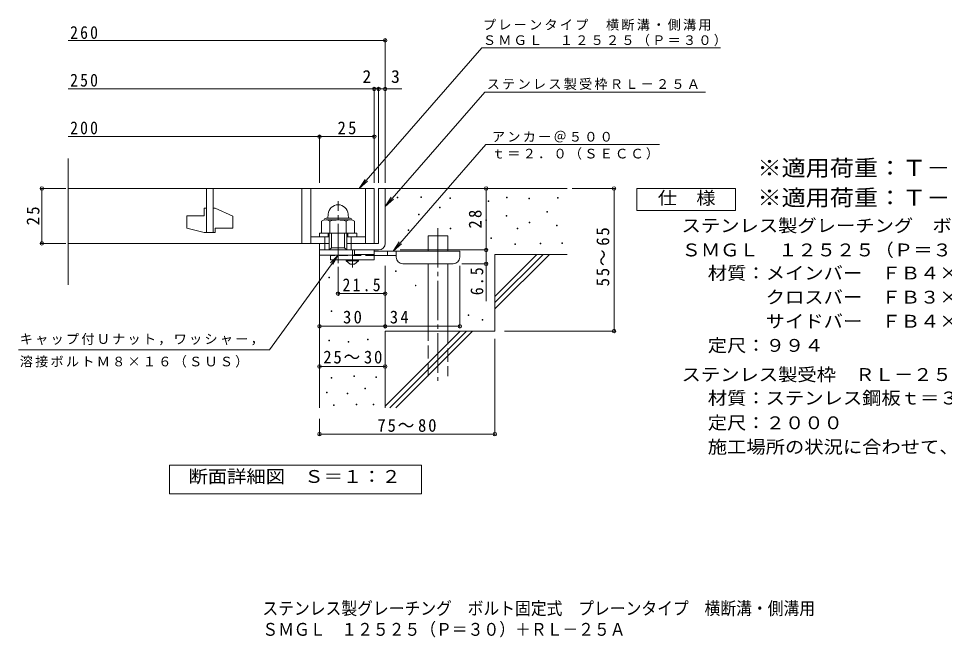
# Model space of a CAD drawing. Units: millimetres on the paper, enlarged 10 times, with parts at other scales. Extents: x -1414 to 1801, y -1374 to 1199.
# Drawn here: x -1414 to 697, y -1374 to 38 of the extents above; entities that cross this region are included whole.
import ezdxf
from ezdxf.enums import TextEntityAlignment as Align

# ---------------------------------------------------------------- set-up
doc = ezdxf.new("R2010")
doc.units = ezdxf.units.MM
doc.header["$LTSCALE"] = 10
doc.header["$PDMODE"] = 32
doc.header["$PDSIZE"] = 8
for name, pattern in [('CHAIN1', [8, 5, -1, 1, -1]), ('CHAIN2', [12, 9, -1, 1, -1]), ('DASHED2', [3, 2, -1]), ('DASHED3', [4, 3, -1])]:
    doc.linetypes.add(name, pattern=pattern)
for name, color, linetype, lineweight in [('D-0', 7, 'Continuous', 9), ('D-1', 2, 'Continuous', 9), ('D-2', 3, 'Continuous', 9), ('D-4', 7, 'Continuous', 9), ('D-5', 2, 'Continuous', 9), ('D-6', 6, 'Continuous', 9), ('D-9', 4, 'Continuous', 9)]:
    doc.layers.add(name, color=color, linetype=linetype, lineweight=lineweight)
doc.layers.add('F-5_F-5ﾚｲﾔ', color=2, linetype='Continuous')
doc.styles.add('ＭＳ ゴシック', font='')
doc.styles.get('ＭＳ ゴシック').set_extended_font_data('MS Gothic')

msp = doc.modelspace()

# ---------------------------------------------------------------- linework, layer by layer
at = {"layer": 'D-0'}
for points in [[(-550.47, -370.81), (-550.47, -369.31), (-548.97, -369.31), (-548.97, -370.81)], [(-496.33, -370.14), (-496.33, -368.64), (-494.83, -368.64), (-494.83, -370.14)], [(-430.01, -372.84), (-430.01, -371.34), (-428.51, -371.34), (-428.51, -372.84)], [(-342.71, -379.61), (-342.71, -378.11), (-341.21, -378.11), (-341.21, -379.61)], [(-300.75, -370.81), (-300.75, -369.31), (-299.25, -369.31), (-299.25, -370.81)], [(-250, -373.52), (-250, -372.02), (-248.5, -372.02), (-248.5, -373.52)], [(-185.03, -371.49), (-185.03, -369.99), (-183.53, -369.99), (-183.53, -371.49)], [(-453.7, -393.82), (-453.7, -392.32), (-452.2, -392.32), (-452.2, -393.82)], [(-501.75, -409.39), (-501.75, -407.89), (-500.25, -407.89), (-500.25, -409.39)], [(-348.12, -422.92), (-348.12, -421.42), (-346.62, -421.42), (-346.62, -422.92)], [(-302.1, -412.77), (-302.1, -411.27), (-300.6, -411.27), (-300.6, -412.77)], [(-209.39, -403.97), (-209.39, -402.47), (-207.89, -402.47), (-207.89, -403.97)], [(-429.33, -441.87), (-429.33, -440.37), (-427.83, -440.37), (-427.83, -441.87)], [(-277.07, -441.87), (-277.07, -440.37), (-275.56, -440.37), (-275.56, -441.87)], [(-249.32, -427.66), (-249.32, -426.16), (-247.82, -426.16), (-247.82, -427.66)], [(-187.06, -435.1), (-187.06, -433.6), (-185.56, -433.6), (-185.56, -435.1)], [(-525.43, -445.26), (-525.43, -443.76), (-523.93, -443.76), (-523.93, -445.26)], [(-336.62, -463.53), (-336.62, -462.03), (-335.12, -462.03), (-335.12, -463.53)], [(-281.8, -477.06), (-281.8, -475.56), (-280.3, -475.56), (-280.3, -477.06)], [(-224.28, -475.71), (-224.28, -474.21), (-222.78, -474.21), (-222.78, -475.71)], [(-174.88, -475.03), (-174.88, -473.53), (-173.38, -473.53), (-173.38, -475.03)], [(-553.83, -538.98), (-553.83, -537.48), (-552.33, -537.48), (-552.33, -538.98)], [(-706.52, -553.2), (-706.52, -551.7), (-705.02, -551.7), (-705.02, -553.2)], [(-508.97, -571.42), (-508.97, -569.92), (-507.47, -569.92), (-507.47, -571.42)], [(-700.85, -630.09), (-700.85, -628.59), (-699.35, -628.59), (-699.35, -630.09)], [(-388.78, -639.56), (-388.78, -638.06), (-387.28, -638.06), (-387.28, -639.56)], [(-356.92, -650.31), (-356.92, -648.81), (-355.42, -648.81), (-355.42, -650.31)], [(-706.33, -697.01), (-706.33, -695.51), (-704.83, -695.51), (-704.83, -697.01)], [(-618.02, -694.72), (-618.02, -693.22), (-616.52, -693.22), (-616.52, -694.72)], [(-662.18, -700.05), (-662.18, -698.55), (-660.68, -698.55), (-660.68, -700.05)], [(-701, -782.28), (-701, -780.78), (-699.5, -780.78), (-699.5, -782.28)], [(-649.23, -778.47), (-649.23, -776.97), (-647.73, -776.97), (-647.73, -778.47)], [(-599.37, -780.37), (-599.37, -778.87), (-597.87, -778.87), (-597.87, -780.37)], [(-711.66, -815.77), (-711.66, -814.27), (-710.16, -814.27), (-710.16, -815.77)], [(-664.46, -818.06), (-664.46, -816.56), (-662.96, -816.56), (-662.96, -818.06)], [(-624.11, -806.26), (-624.11, -804.76), (-622.61, -804.76), (-622.61, -806.26)], [(-695.29, -844.33), (-695.29, -842.83), (-693.79, -842.83), (-693.79, -844.33)], [(-643.52, -842.8), (-643.52, -841.3), (-642.02, -841.3), (-642.02, -842.8)], [(-605.46, -842.8), (-605.46, -841.3), (-603.96, -841.3), (-603.96, -842.8)]]:
    msp.add_lwpolyline(points, close=True, dxfattribs=at)
at = {"layer": 'D-1'}
for p, q in [((-592.6, -349.86), (-592.6, -474.86)), ((-577.6, -349.86), (-592.6, -349.86)), ((-577.6, -474.86), (-577.6, -349.86)), ((-592.6, -474.86), (-665.1, -474.86)), ((-727.6, -489.87), (-592.6, -489.87))]:
    msp.add_line(p, q, dxfattribs=at)
at = {"layer": 'D-1', "linetype": 'CHAIN2'}
msp.add_line((-685.1, -520.27), (-685.1, -378.23), dxfattribs=at)
at = {"layer": 'D-1'}
msp.add_arc((-592.6, -474.86), 15, 270, 0, dxfattribs=at)
at = {"layer": 'D-2'}
for p, q in [((-1300.27, -569.4), (-1300.27, -281.17)), ((-602.6, -349.86), (-1300.27, -349.86)), ((-985.1, -349.86), (-985.1, -449.86)), ((-970.1, -449.86), (-970.1, -349.86)), ((-767.6, -349.86), (-767.6, -474.86)), ((-747.6, -349.86), (-747.6, -474.86)), ((-622.6, -349.86), (-622.6, -474.86)), ((-602.6, -349.86), (-602.6, -474.86)), ((-990.1, -394.87), (-985.1, -394.87)), ((-990.1, -394.87), (-990.1, -412.37)), ((-970.1, -394.87), (-965.1, -394.87)), ((-925.1, -412.56), (-965.1, -394.87)), ((-1030.1, -412.37), (-1030.1, -440.12)), ((-1030.1, -412.37), (-990.1, -412.37)), ((-925.1, -412.56), (-925.1, -439.86)), ((-990.1, -449.86), (-1030.1, -440.12)), ((-965.1, -439.86), (-965.1, -449.86)), ((-965.1, -439.86), (-925.1, -439.86)), ((-990.1, -449.86), (-965.1, -449.86)), ((-747.6, -459.86), (-705.1, -459.86)), ((-665.1, -459.86), (-622.6, -459.86)), ((-705.1, -474.86), (-1300.27, -474.86))]:
    msp.add_line(p, q, dxfattribs=at)
at = {"layer": 'D-4'}
for p, q in [((-1300.26, -12), (-577.6, -12)), ((-577.6, -336.91), (-577.6, -9)), ((-1300.26, -122.69), (-602.6, -122.69)), ((-602.6, -336.91), (-602.6, -119.69)), ((-602.6, -122.69), (-597.59, -122.69)), ((-597.59, -122.69), (-539.93, -122.69)), ((-592.6, -336.91), (-592.6, -119.69)), ((-1300.26, -231.45), (-727.6, -231.45)), ((-727.6, -336.91), (-727.6, -228.44)), ((-727.6, -231.45), (-602.6, -231.45)), ((-1305.61, -349.86), (-1363.67, -349.86)), ((-1360.67, -474.86), (-1360.67, -349.86)), ((-347.63, -489.86), (-347.63, -349.86)), ((-151.57, -349.86), (-52.91, -349.86)), ((-55.91, -674.86), (-55.91, -349.86)), ((-1305.61, -474.86), (-1363.67, -474.86)), ((-543.59, -489.86), (-344.63, -489.86)), ((-347.63, -489.86), (-347.63, -606.61)), ((-577.59, -666.85), (-577.59, -526.36)), ((-407.59, -666.85), (-407.59, -526.36)), ((-344.63, -521.36), (-402.59, -521.36)), ((-685.1, -527.98), (-685.1, -592.42)), ((-685.1, -589.42), (-577.6, -589.42)), ((-305.36, -674.86), (-52.91, -674.86)), ((-327.59, -692.36), (-327.59, -912.95)), ((-727.6, -755.48), (-577.6, -755.48)), ((-727.6, -874.86), (-727.6, -912.95)), ((-727.6, -909.95), (-327.59, -909.95))]:
    msp.add_line(p, q, dxfattribs=at)
msp.add_lwpolyline([(-727.59, -663.85), (-577.59, -663.85), (-407.59, -663.85)], dxfattribs=at)
for p in [(-577.6, -12), (-602.6, -122.69), (-592.6, -122.69), (-577.6, -122.69), (-727.6, -231.45), (-602.6, -231.45), (-1360.67, -349.86), (-347.63, -349.86), (-55.91, -349.86), (-1360.67, -474.86), (-347.63, -489.86), (-347.63, -521.36), (-685.1, -589.42), (-577.6, -589.42), (-727.59, -663.85), (-577.59, -663.85), (-407.59, -663.85), (-55.91, -674.86), (-727.6, -755.48), (-577.6, -755.48), (-727.6, -909.95), (-327.59, -909.95)]:
    msp.add_point(p, dxfattribs=at)
at = {"layer": 'D-5', "color": 7}
for p, q in [((-357.39, -28.8), (-636.83, -349.86)), ((-357.39, -28.8), (187.01, -28.8)), ((-350.56, -129.66), (-577.6, -390.51)), ((-350.56, -129.66), (152.48, -129.66)), ((-347.99, -249.37), (-559.48, -492.36)), ((-347.99, -249.37), (47.42, -249.37)), ((-636.83, -349.86), (-623.02, -329.03)), ((-636.83, -349.86), (-618.1, -333.31)), ((-577.6, -390.51), (-563.79, -369.67)), ((-577.6, -390.51), (-558.86, -373.95)), ((-559.48, -492.36), (-545.67, -471.53)), ((-559.48, -492.36), (-540.74, -475.81)), ((-685.1, -501.36), (-702.29, -519.52)), ((-841.84, -717.53), (-1413.71, -717.53))]:
    msp.add_line(p, q, dxfattribs=at)
at = {"layer": 'D-5'}
for p, q in [((-712.6, -417.43), (-657.6, -417.43)), ((-712.24, -421.36), (-657.67, -421.36)), ((-708.01, -407.86), (-708.85, -417.43)), ((-662.18, -407.86), (-661.35, -417.43)), ((-722.62, -424.27), (-722.62, -451.87)), ((-703.86, -424.27), (-703.86, -451.87)), ((-666.33, -424.27), (-666.33, -451.87)), ((-647.57, -424.27), (-647.57, -451.87)), ((-727.6, -451.87), (-642.6, -451.87)), ((-727.6, -459.86), (-727.6, -451.87)), ((-715.1, -489.87), (-715.1, -459.86)), ((-707.6, -459.86), (-707.6, -451.87)), ((-705.1, -489.87), (-705.1, -451.87)), ((-700.1, -484.87), (-700.1, -451.87)), ((-670.1, -484.87), (-670.1, -451.87)), ((-665.1, -489.87), (-665.1, -451.87)), ((-662.6, -459.86), (-662.6, -451.87)), ((-655.1, -489.87), (-655.1, -459.86)), ((-642.6, -459.86), (-642.6, -451.87)), ((-727.6, -501.37), (-727.6, -474.86)), ((-705.1, -489.87), (-700.1, -484.87)), ((-647.6, -501.37), (-727.6, -501.37)), ((-647.6, -501.37), (-647.6, -489.87))]:
    msp.add_line(p, q, dxfattribs=at)
at = {"layer": 'D-5', "color": 7}
for points in [[(-4.03, -399.86), (-4.03, -349.86), (220.97, -349.86), (220.97, -399.86)], [(-1069.59, -1045.81), (-1069.59, -980.81), (-494.59, -980.81), (-494.59, -1045.81)], [(-1069.59, -1045.81), (-1069.59, -980.81), (-494.59, -980.81), (-494.59, -1045.81)]]:
    msp.add_lwpolyline(points, close=True, dxfattribs=at)
at = {"layer": 'D-5'}
msp.add_lwpolyline([(-700.1, -484.87), (-670.1, -484.87), (-665.1, -489.87)], dxfattribs=at)
at = {"layer": 'D-5', "color": 7}
msp.add_lwpolyline([(-841.84, -717.53), (-685.1, -501.36), (-697, -523.35)], dxfattribs=at)
at = {"layer": 'D-5'}
for centre, radius, start, end in [((-685.1, -409.87), 23, 4.99997, 175.00003), ((-713.24, -437.81), 16.47, 55.27946, 124.72072), ((-712.6, -421.93), 4.5, 90, 178.19131), ((-685.1, -483.46), 62.1, 72.41234, 107.58789), ((-656.95, -437.89), 16.54, 55.44186, 124.55795), ((-657.6, -421.93), 4.5, 1.80869, 90)]:
    msp.add_arc(centre, radius, start, end, dxfattribs=at)
at = {"layer": 'D-6'}
for p, q in [((-577.6, -349.86), (-162.6, -349.86)), ((-480.09, -492.36), (-480.09, -457.36)), ((-480.09, -457.36), (-435.09, -457.36)), ((-435.09, -492.36), (-435.09, -457.36)), ((-727.6, -489.86), (-727.6, -849.86)), ((-327.6, -595.87), (-231.59, -499.86)), ((-327.6, -499.86), (-162.6, -499.86)), ((-327.6, -610.02), (-217.45, -499.86)), ((-327.6, -499.86), (-327.6, -674.86)), ((-327.6, -624.16), (-203.3, -499.86)), ((-480.09, -674.86), (-480.09, -521.36)), ((-435.09, -674.86), (-435.09, -521.36)), ((-577.6, -674.86), (-577.6, -849.86)), ((-577.6, -674.86), (-327.6, -674.86)), ((-577.6, -845.87), (-406.59, -674.86)), ((-567.45, -849.86), (-392.45, -674.86)), ((-553.31, -849.86), (-378.31, -674.86))]:
    msp.add_line(p, q, dxfattribs=at)
at = {"layer": 'D-6', "linetype": 'CHAIN2'}
msp.add_line((-457.59, -439.9), (-457.59, -788.2), dxfattribs=at)
at = {"layer": 'D-6', "linetype": 'DASHED3'}
for p, q in [((-480.09, -777.36), (-480.09, -674.86)), ((-435.09, -674.86), (-435.09, -777.36))]:
    msp.add_line(p, q, dxfattribs=at)
at = {"layer": 'D-9', "color": 3}
for p, q in [((-602.59, -489.87), (-702.59, -489.87)), ((-702.59, -501.37), (-702.59, -512.36)), ((-602.59, -499.87), (-647.6, -499.87)), ((-602.59, -489.87), (-602.59, -512.36)), ((-602.59, -512.36), (-702.59, -512.36))]:
    msp.add_line(p, q, dxfattribs=at)
at = {"layer": 'D-9', "color": 3, "linetype": 'DASHED2'}
msp.add_line((-602.59, -502.36), (-702.59, -502.36), dxfattribs=at)
at = {"layer": 'D-9', "linetype": 'CHAIN1'}
msp.add_line((-652.59, -530.1), (-652.59, -489.87), dxfattribs=at)
at = {"layer": 'D-9'}
for p, q in [((-407.59, -492.36), (-602.59, -492.36)), ((-552.56, -502.36), (-602.59, -502.36)), ((-572.59, -502.36), (-572.59, -492.36)), ((-552.59, -506.36), (-552.59, -492.36)), ((-407.59, -506.36), (-407.59, -492.36)), ((-537.59, -521.36), (-422.59, -521.36))]:
    msp.add_line(p, q, dxfattribs=at)
at = {"layer": 'D-9', "color": 2}
for p, q in [((-666.34, -514.86), (-666.34, -512.36)), ((-666.34, -514.86), (-657.59, -522.36)), ((-666.34, -514.86), (-638.84, -514.86)), ((-657.59, -522.36), (-647.59, -522.36)), ((-647.59, -522.36), (-638.84, -514.86)), ((-638.84, -514.86), (-638.84, -512.36))]:
    msp.add_line(p, q, dxfattribs=at)
at = {"layer": 'D-9'}
for centre, start, end in [((-537.59, -506.36), 180, 270), ((-422.59, -506.36), 270, 0)]:
    msp.add_arc(centre, 15, start, end, dxfattribs=at)

# ---------------------------------------------------------------- texts
at = {"layer": 'D-4', "color": 2, "style": 'ＭＳ ゴシック'}
for s, p in [('2', (-629.44, -117.69)), ('3', (-564.29, -117.69))]:
    msp.add_text(s, height=29.33, dxfattribs=at).set_placement(p, align=Align.BOTTOM_LEFT)
at = {"layer": 'D-4', "color": 2, "char_height": 29.33, "attachment_point": 7, "style": 'ＭＳ ゴシック'}
for s, insert in [('\\T1.27;\\W0.9;260', (-1296.1, -8.94)), ('\\T1.27;\\W0.9;250', (-1296.1, -117.69)), ('\\T1.27;\\W0.9;200', (-1296.1, -226.45)), ('\\T1.27;\\W0.95;25', (-686.35, -226.45)), ('\\T1.28;\\W0.9;21.5', (-675.1, -584.42)), ('\\T1.27;\\W0.95;30', (-673.84, -657.85)), ('\\T1.27;\\W0.95;34', (-567.22, -657.85)), ('\\T1.22;\\W0.95;25～30', (-718.85, -749.13)), ('\\T1.22;\\W0.95;75～80', (-595.46, -904.95))]:
    msp.add_mtext(s, dxfattribs=dict(at, insert=insert))
at = {"layer": 'D-4', "color": 2, "char_height": 29.33, "attachment_point": 7, "rotation": 90, "style": 'ＭＳ ゴシック'}
for s, insert in [('\\T1.27;\\W0.95;25', (-1365.67, -433.61)), ('\\T1.27;\\W0.95;28', (-357.63, -441.11)), ('\\T1.22;\\W0.95;55～65', (-66.44, -572.87)), ('\\T1.27;\\W0.9;6.5', (-353.63, -593.06))]:
    msp.add_mtext(s, dxfattribs=dict(at, insert=insert))
at = {"layer": 'D-5', "color": 3, "style": 'ＭＳ ゴシック', "width": 1.1}
for s, p in [('※適用荷重：Ｔ－２（横断溝用）', (270.97, -332.08)), ('※適用荷重：Ｔ－６（側溝用）', (270.97, -399.86))]:
    msp.add_text(s, height=36.66, dxfattribs=at).set_placement(p, align=Align.BOTTOM_LEFT)
at = {"layer": 'D-5', "style": 'ＭＳ ゴシック', "width": 1.1}
for s, p in [('仕\u3000様', (43.47, -394.86)), ('ステンレス製グレーチング\u3000ボルト固定式\u3000プレーンタイプ\u3000横断溝・側溝用', (98.06, -457.78)), ('ＳＭＧＬ\u3000１２５２５（Ｐ＝３０）', (98.06, -513.32)), ('材質：メインバー\u3000ＦＢ４×２５（ＳＵＳ３０４）', (157.77, -565.97)), ('\u3000\u3000\u3000クロスバー\u3000ＦＢ３×２０（ＳＵＳ３０４）', (157.77, -620.97)), ('\u3000\u3000\u3000サイドバー\u3000ＦＢ４×２５（ＳＵＳ３０４）', (157.77, -675.97)), ('定尺：９９４', (157.77, -730.97)), ('ステンレス製受枠\u3000ＲＬ－２５Ａ', (98.06, -797.48)), ('材質：ステンレス鋼板ｔ＝３．０（ＳＵＳ３０４）', (157.77, -850.97)), ('定尺：２０００', (157.77, -907.48)), ('施工場所の状況に合わせて、アンカーをプライヤー等で折り曲げてご使用ください。', (157.77, -962.48)), ('断面詳細図\u3000Ｓ＝１：２', (-1026.17, -1029.84)), ('断面詳細図\u3000Ｓ＝１：２', (-1026.16, -1029.84))]:
    msp.add_text(s, height=29.33, dxfattribs=at).set_placement(p, align=Align.BOTTOM_LEFT)
at = {"layer": 'D-5', "color": 7, "char_height": 21.99, "attachment_point": 7, "style": 'ＭＳ ゴシック'}
for s, insert in [('\\T1.17;プレーンタイプ\u3000横断溝・側溝用', (-354.98, 10.04)), ('\\T1.17;ＳＭＧＬ\u3000１２５２５（Ｐ＝３０）', (-354.98, -25.28)), ('\\T1.17;ステンレス製受枠ＲＬ－２５Ａ', (-346.18, -124.9)), ('\\T1.17;アンカー＠５００', (-334.34, -244.71)), ('\\T1.17;ｔ＝２．０（ＳＥＣＣ）', (-334.34, -284.03)), ('\\T1.17;キャップ付Ｕナット，ワッシャー，', (-1410.88, -707.14)), ('\\T1.17;溶接ボルトＭ８×１６（ＳＵＳ）', (-1410.88, -758.17))]:
    msp.add_mtext(s, dxfattribs=dict(at, insert=insert))
at = {"layer": 'F-5_F-5ﾚｲﾔ', "style": 'ＭＳ ゴシック', "width": 0.9}
for s, p in [('ステンレス製グレーチング\u3000ボルト固定式\u3000プレーンタイプ\u3000横断溝・側溝用', (-857.74, -1330.57)), ('ＳＭＧＬ\u3000１２５２５（Ｐ＝３０）＋ＲＬ－２５Ａ', (-857.74, -1378.54))]:
    msp.add_text(s, height=29.33, dxfattribs=at).set_placement(p, align=Align.BOTTOM_LEFT)

doc.saveas('drawing.dxf')
